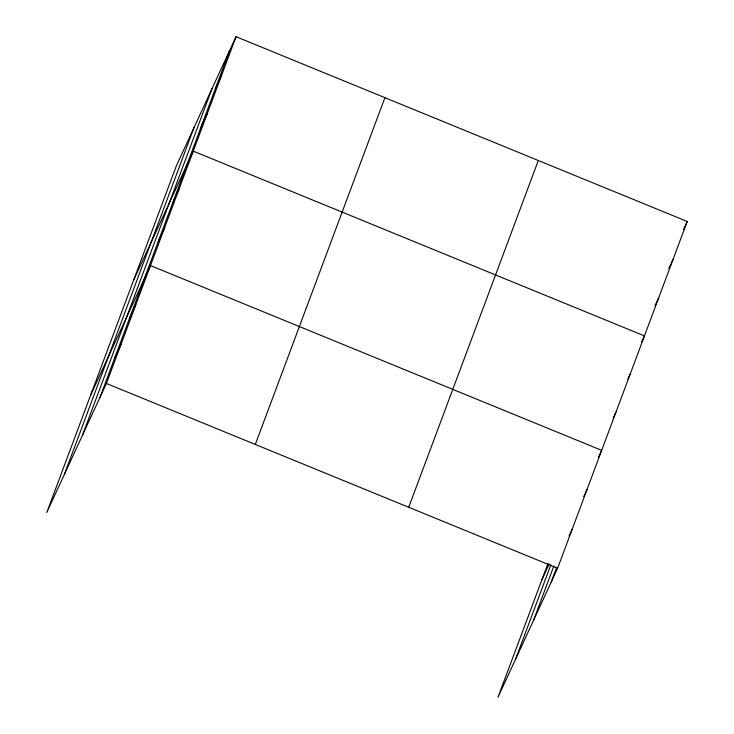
<?xml version="1.0" encoding="UTF-8"?>
<svg xmlns="http://www.w3.org/2000/svg" width="734" height="734" viewBox="0 0 734 734"><rect width="100%" height="100%" fill="white"/><g stroke="black" fill="none" stroke-linecap="round" stroke-linejoin="round"><path stroke-width="1.1" d="M64.326 474.531L193.95 127.762M82.41 435.4L212.034 88.63M99.962 397.406L229.586 50.637M236.027 36.7L176.399 165.746L46.774 512.515L106.402 383.469L236.027 36.7L687.226 221.484L557.601 568.254L497.973 697.3L547.986 563.501M255.304 444.446L384.919 97.677M408.71 507.277L538.325 160.507M515.525 659.316L550.858 564.776M533.609 620.175L553.858 566.006M551.161 582.19L556.721 567.318M215.328 88.786L221.769 74.84M201.07 126.927L207.511 112.99M133.625 280.186L193.253 151.131L644.452 335.915L641.69 341.888M172.554 203.217L178.995 189.28M158.296 241.367L164.737 227.421M90.851 394.617L150.479 265.57L601.669 450.346L598.449 457.319M129.349 318.813L135.79 304.867M114.66 358.109L121.101 344.173M683.538 229.448L687.226 221.484M668.821 268.589L672.968 259.625M655.022 305.739L658.71 297.775M627.891 379.038L630.185 374.056M613.174 418.178L615.927 412.205M542.041 579.401L549.16 563.996M583.759 496.624L586.98 489.651M569.07 535.921L572.291 528.948M106.402 383.469L557.601 568.254"/></g></svg>
